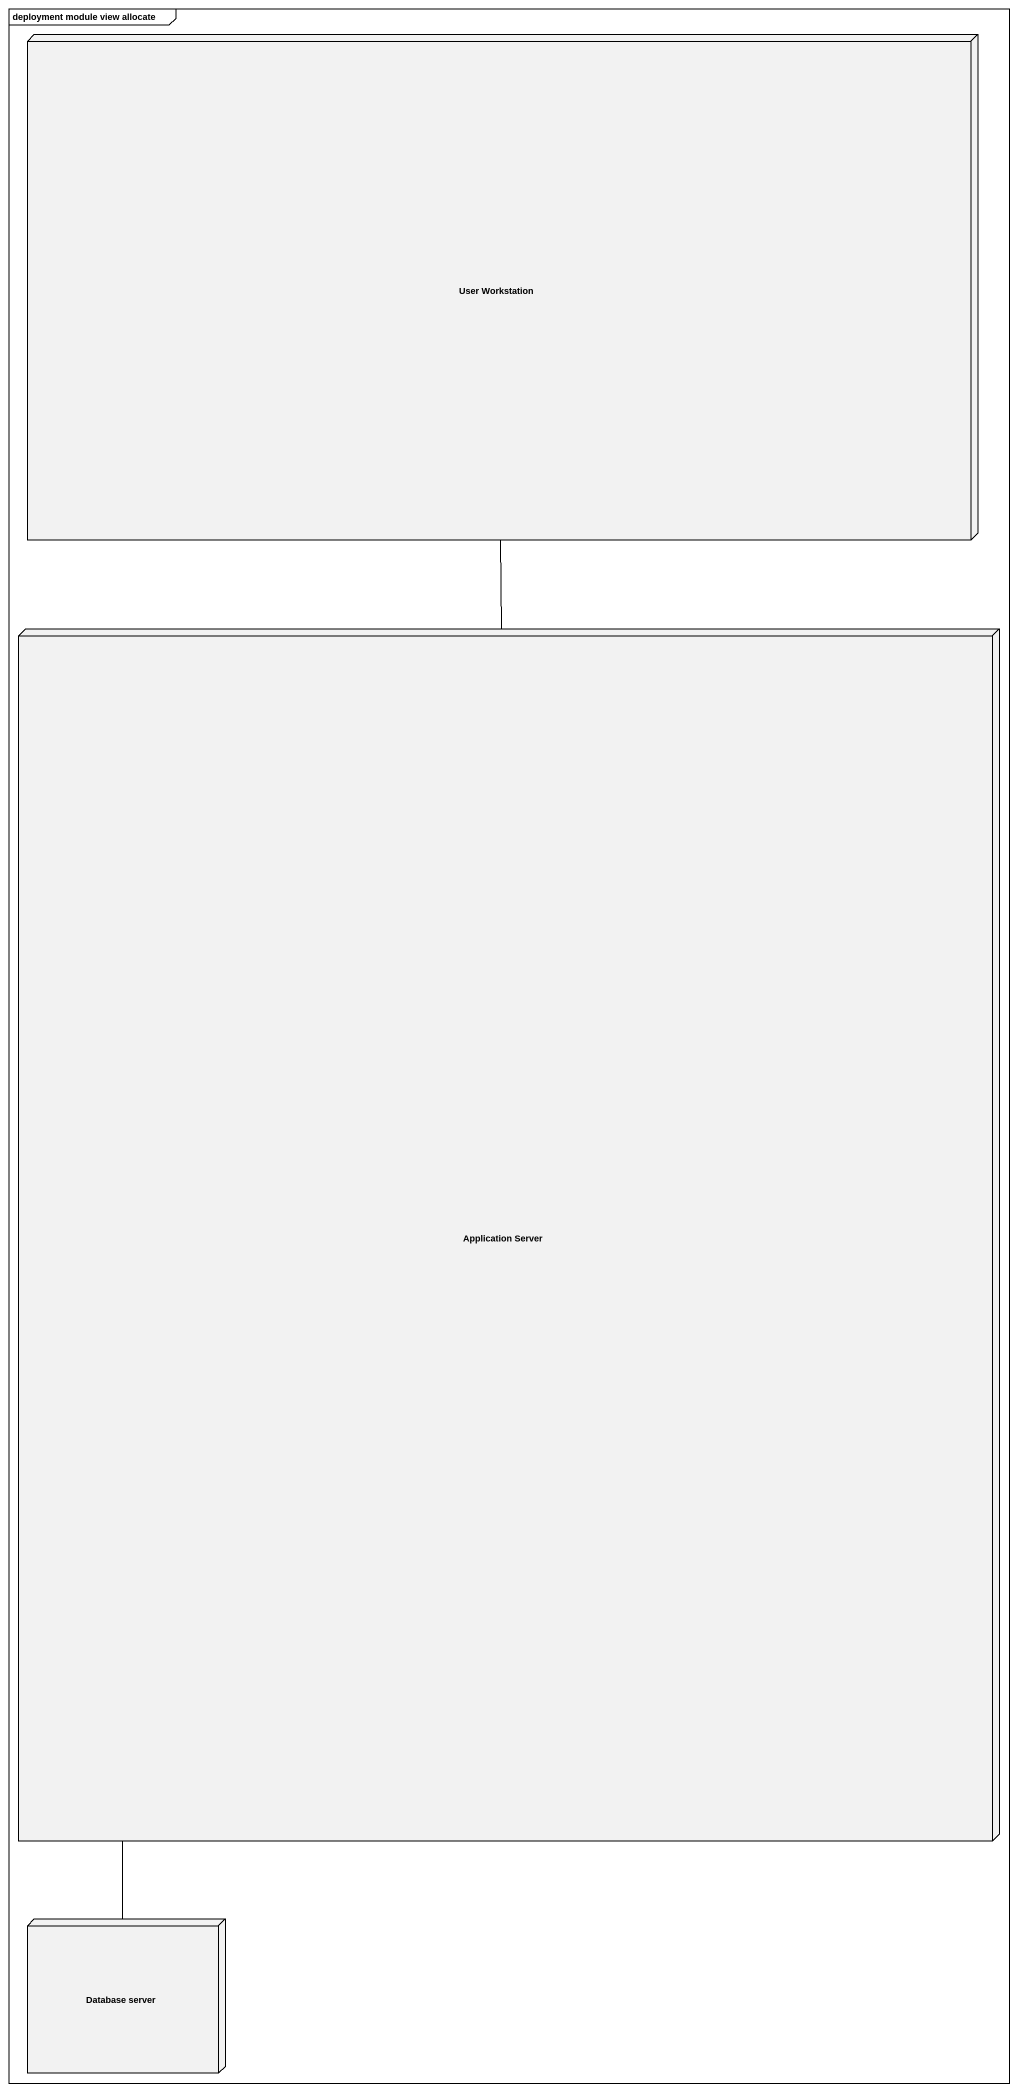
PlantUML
@startuml
mainframe deployment module view allocate
node "User Workstation" as User_Workstation
node "Application Server" as Application_Server
node "Database server" as Database_server
Application_Server -up- User_Workstation
Application_Server -- Database_server
@enduml
